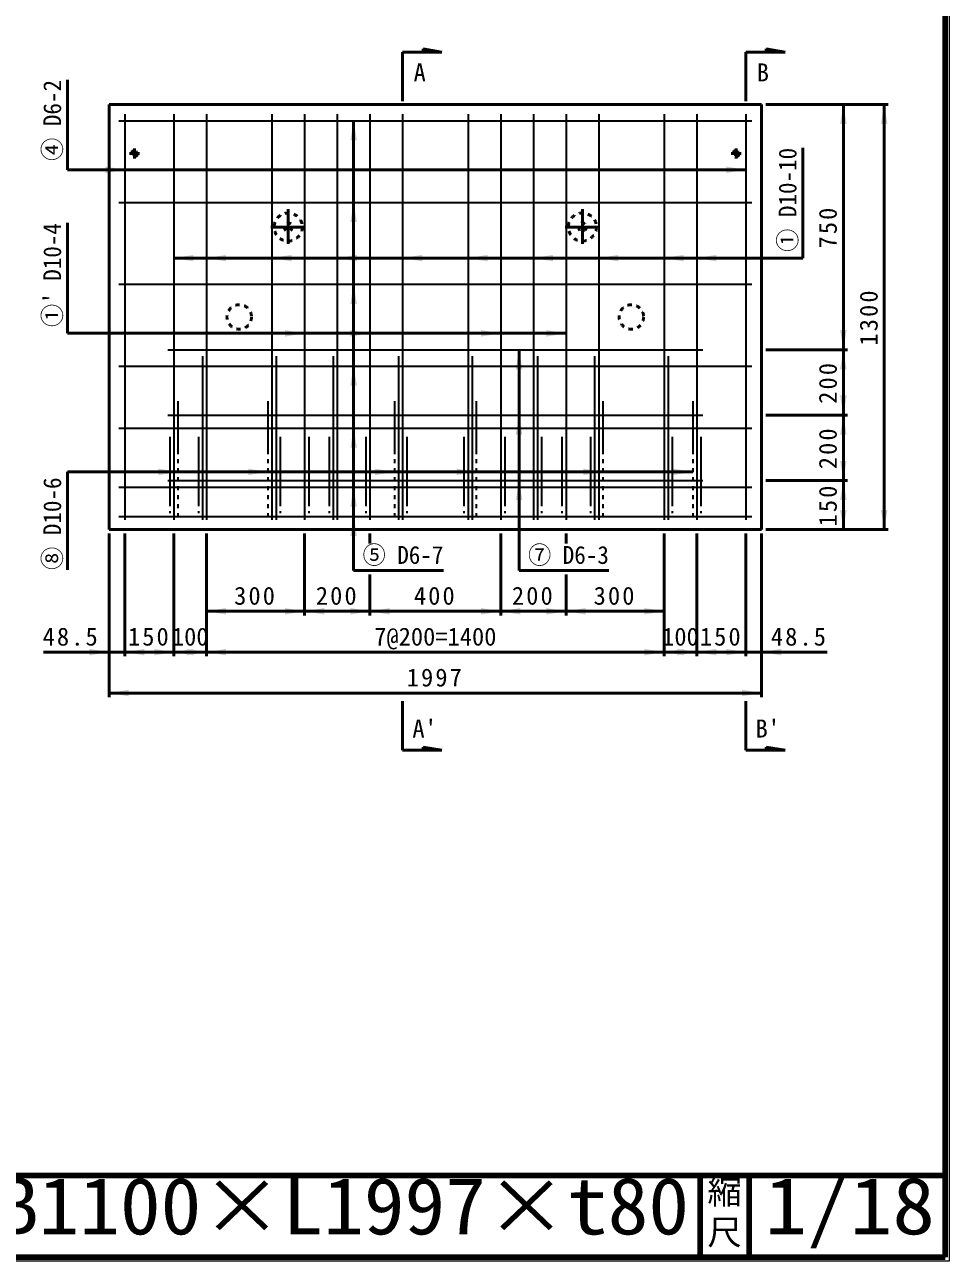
# Model space of a CAD drawing. Units: millimetres, scale not verified, with parts at other scales. Extents: x 100 to 4105, y 100 to 2870.
# Drawn here: x 2973 to 4105, y 100 to 1613 of the extents above; entities that cross this region are included whole.
import ezdxf
from ezdxf.enums import TextEntityAlignment as Align

# ---------------------------------------------------------------- set-up
doc = ezdxf.new("R2010")
doc.units = ezdxf.units.MM
doc.header["$LTSCALE"] = 5
doc.linetypes.add('USER2', pattern=[13.4, 10, -1.2, 1, -1.2])
doc.linetypes.add('USER3', pattern=[2.2, 1, -1.2])
doc.layers.add('V-nasSTD', color=7, linetype='Continuous', lineweight=50)
doc.styles.add('ＭＳ ゴシック', font='')
doc.styles.get('ＭＳ ゴシック').set_extended_font_data('MS Gothic')

msp = doc.modelspace()

# ---------------------------------------------------------------- hatches: boundary and pattern name
at = {"layer": 'V-nasSTD'}
for points in [[(3975.355, 1491.126), (3979.355, 1491.126), (3975.355, 1515.126), (3971.355, 1491.126)], [(4025.355, 1491.126), (4029.355, 1491.126), (4025.355, 1515.126), (4021.355, 1491.126)], [(3375.955, 1471.126), (3379.955, 1471.126), (3375.955, 1495.126), (3371.955, 1471.126)], [(3071.955, 1435.126), (3071.955, 1431.126), (3095.955, 1435.126), (3071.955, 1439.126)], [(3831.955, 1435.126), (3831.955, 1431.126), (3855.955, 1435.126), (3831.955, 1439.126)], [(3375.955, 1371.126), (3379.955, 1371.126), (3375.955, 1395.126), (3371.955, 1371.126)], [(3179.955, 1327.126), (3179.955, 1323.126), (3155.955, 1327.126), (3179.955, 1331.126)], [(3219.955, 1327.126), (3219.955, 1323.126), (3195.955, 1327.126), (3219.955, 1331.126)], [(3299.955, 1327.126), (3299.955, 1323.126), (3275.955, 1327.126), (3299.955, 1331.126)], [(3379.955, 1327.126), (3379.955, 1323.126), (3355.955, 1327.126), (3379.955, 1331.126)], [(3459.955, 1327.126), (3459.955, 1323.126), (3435.955, 1327.126), (3459.955, 1331.126)], [(3539.955, 1327.126), (3539.955, 1323.126), (3515.955, 1327.126), (3539.955, 1331.126)], [(3619.955, 1327.126), (3619.955, 1323.126), (3595.955, 1327.126), (3619.955, 1331.126)], [(3699.955, 1327.126), (3699.955, 1323.126), (3675.955, 1327.126), (3699.955, 1331.126)], [(3779.955, 1327.126), (3779.955, 1323.126), (3755.955, 1327.126), (3779.955, 1331.126)], [(3819.955, 1327.126), (3819.955, 1323.126), (3795.955, 1327.126), (3819.955, 1331.126)], [(3375.955, 1271.126), (3379.955, 1271.126), (3375.955, 1295.126), (3371.955, 1271.126)], [(3291.955, 1235.126), (3291.955, 1231.126), (3315.955, 1235.126), (3291.955, 1239.126)], [(3371.955, 1235.126), (3371.955, 1231.126), (3395.955, 1235.126), (3371.955, 1239.126)], [(3531.955, 1235.126), (3531.955, 1231.126), (3555.955, 1235.126), (3531.955, 1239.126)], [(3611.955, 1235.126), (3611.955, 1231.126), (3635.955, 1235.126), (3611.955, 1239.126)], [(3975.355, 1239.126), (3979.355, 1239.126), (3975.355, 1215.126), (3971.355, 1239.126)], [(3578.455, 1191.126), (3582.455, 1191.126), (3578.455, 1215.126), (3574.455, 1191.126)], [(3975.355, 1191.126), (3979.355, 1191.126), (3975.355, 1215.126), (3971.355, 1191.126)], [(3375.955, 1171.126), (3379.955, 1171.126), (3375.955, 1195.126), (3371.955, 1171.126)], [(3975.355, 1159.126), (3979.355, 1159.126), (3975.355, 1135.126), (3971.355, 1159.126)], [(3578.455, 1111.126), (3582.455, 1111.126), (3578.455, 1135.126), (3574.455, 1111.126)], [(3975.355, 1111.126), (3979.355, 1111.126), (3975.355, 1135.126), (3971.355, 1111.126)], [(3375.955, 1095.126), (3379.955, 1095.126), (3375.955, 1119.126), (3371.955, 1095.126)], [(3975.355, 1079.126), (3979.355, 1079.126), (3975.355, 1055.126), (3971.355, 1079.126)], [(3136.955, 1065.64), (3136.955, 1061.64), (3160.955, 1065.64), (3136.955, 1069.64)], [(3246.955, 1065.64), (3246.955, 1061.64), (3270.955, 1065.64), (3246.955, 1069.64)], [(3401.955, 1065.64), (3401.955, 1061.64), (3425.955, 1065.64), (3401.955, 1069.64)], [(3501.955, 1065.64), (3501.955, 1061.64), (3525.955, 1065.64), (3501.955, 1069.64)], [(3656.955, 1065.64), (3656.955, 1061.64), (3680.955, 1065.64), (3656.955, 1069.64)], [(3766.955, 1065.64), (3766.955, 1061.64), (3790.955, 1065.64), (3766.955, 1069.64)], [(3375.955, 1023.126), (3379.955, 1023.126), (3375.955, 1047.126), (3371.955, 1023.126)], [(3578.455, 1031.126), (3582.455, 1031.126), (3578.455, 1055.126), (3574.455, 1031.126)], [(3975.355, 1031.126), (3979.355, 1031.126), (3975.355, 1055.126), (3971.355, 1031.126)], [(3975.355, 1019.126), (3979.355, 1019.126), (3975.355, 995.126), (3971.355, 1019.126)], [(4025.355, 1019.126), (4029.355, 1019.126), (4025.355, 995.126), (4021.355, 1019.126)], [(3375.955, 987.126), (3379.955, 987.126), (3375.955, 1011.126), (3371.955, 987.126)], [(3219.955, 895.126), (3219.955, 891.126), (3195.955, 895.126), (3219.955, 899.126)], [(3291.955, 895.126), (3291.955, 891.126), (3315.955, 895.126), (3291.955, 899.126)], [(3339.955, 895.126), (3339.955, 891.126), (3315.955, 895.126), (3339.955, 899.126)], [(3371.955, 895.126), (3371.955, 891.126), (3395.955, 895.126), (3371.955, 899.126)], [(3419.955, 895.126), (3419.955, 891.126), (3395.955, 895.126), (3419.955, 899.126)], [(3531.955, 895.126), (3531.955, 891.126), (3555.955, 895.126), (3531.955, 899.126)], [(3579.955, 895.126), (3579.955, 891.126), (3555.955, 895.126), (3579.955, 899.126)], [(3611.955, 895.126), (3611.955, 891.126), (3635.955, 895.126), (3611.955, 899.126)], [(3659.955, 895.126), (3659.955, 891.126), (3635.955, 895.126), (3659.955, 899.126)], [(3731.955, 895.126), (3731.955, 891.126), (3755.955, 895.126), (3731.955, 899.126)], [(3052.555, 845.126), (3052.555, 841.126), (3076.555, 845.126), (3052.555, 849.126)], [(3119.955, 845.126), (3119.955, 841.126), (3095.955, 845.126), (3119.955, 849.126)], [(3131.955, 845.126), (3131.955, 841.126), (3155.955, 845.126), (3131.955, 849.126)], [(3179.955, 845.126), (3179.955, 841.126), (3155.955, 845.126), (3179.955, 849.126)], [(3171.955, 845.126), (3171.955, 841.126), (3195.955, 845.126), (3171.955, 849.126)], [(3219.955, 845.126), (3219.955, 841.126), (3195.955, 845.126), (3219.955, 849.126)], [(3731.955, 845.126), (3731.955, 841.126), (3755.955, 845.126), (3731.955, 849.126)], [(3779.955, 845.126), (3779.955, 841.126), (3755.955, 845.126), (3779.955, 849.126)], [(3771.955, 845.126), (3771.955, 841.126), (3795.955, 845.126), (3771.955, 849.126)], [(3819.955, 845.126), (3819.955, 841.126), (3795.955, 845.126), (3819.955, 849.126)], [(3831.955, 845.126), (3831.955, 841.126), (3855.955, 845.126), (3831.955, 849.126)], [(3899.355, 845.126), (3899.355, 841.126), (3875.355, 845.126), (3899.355, 849.126)], [(3100.555, 795.126), (3100.555, 791.126), (3076.555, 795.126), (3100.555, 799.126)], [(3851.355, 795.126), (3851.355, 791.126), (3875.355, 795.126), (3851.355, 799.126)]]:
    msp.add_hatch(color=256, dxfattribs=at).paths.add_polyline_path(points)

# ---------------------------------------------------------------- linework, layer by layer
at = {"layer": 'V-nasSTD', "lineweight": 100}
for p, q in [((4100, 105), (4100, 2865)), ((105, 205), (4100, 205)), ((3800, 205), (3800, 105)), ((3860, 205), (3860, 105)), ((105, 105), (4100, 105))]:
    msp.add_line(p, q, dxfattribs=at)
at = {"layer": 'V-nasSTD'}
for p, q in [((3435.955, 1519.126), (3435.955, 1579.126)), ((3460.955, 1579.126), (3435.955, 1579.126)), ((3460.955, 1579.126), (3460.955, 1582.966)), ((3460.955, 1582.966), (3483.995, 1579.126)), ((3460.955, 1579.126), (3483.995, 1579.126)), ((3855.955, 1519.126), (3855.955, 1579.126)), ((3880.955, 1579.126), (3855.955, 1579.126)), ((3880.955, 1579.126), (3880.955, 1582.966)), ((3880.955, 1582.966), (3903.995, 1579.126)), ((3880.955, 1579.126), (3903.995, 1579.126)), ((3025.955, 1435.126), (3025.955, 1545.126)), ((3076.555, 1515.126), (3076.555, 995.126)), ((3875.355, 1515.126), (3076.555, 1515.126)), ((3875.355, 995.126), (3875.355, 1515.126)), ((3880.355, 1515.126), (4030.355, 1515.126)), ((3975.355, 1515.126), (3975.355, 1215.126)), ((4025.355, 1515.126), (4025.355, 995.126)), ((3375.955, 945.126), (3375.955, 1495.126)), ((3925.955, 1327.126), (3925.955, 1462.126)), ((3855.955, 1435.126), (3025.955, 1435.126)), ((3025.955, 1235.126), (3025.955, 1370.126)), ((3925.955, 1327.126), (3155.955, 1327.126)), ((3635.955, 1235.126), (3025.955, 1235.126)), ((3578.455, 945.126), (3578.455, 1215.126)), ((3880.355, 1215.126), (3980.355, 1215.126)), ((3975.355, 1215.126), (3975.355, 1135.126)), ((3880.355, 1135.126), (3980.355, 1135.126)), ((3975.355, 1135.126), (3975.355, 1055.126)), ((3790.955, 1065.64), (3025.955, 1065.64)), ((3025.955, 945.64), (3025.955, 1065.64)), ((3880.355, 1055.126), (3980.355, 1055.126)), ((3975.355, 995.126), (3975.355, 1055.126)), ((3076.555, 995.126), (3875.355, 995.126)), ((3076.555, 990.126), (3076.555, 790.126)), ((3095.955, 990.126), (3095.955, 840.126)), ((3155.955, 990.126), (3155.955, 840.126)), ((3195.955, 990.126), (3195.955, 840.126)), ((3315.955, 990.126), (3315.955, 890.126)), ((3395.955, 990.126), (3395.955, 978.126)), ((3555.955, 990.126), (3555.955, 890.126)), ((3635.955, 990.126), (3635.955, 978.126)), ((3755.955, 990.126), (3755.955, 840.126)), ((3795.955, 990.126), (3795.955, 840.126)), ((3855.955, 990.126), (3855.955, 840.126)), ((3875.355, 990.126), (3875.355, 790.126)), ((3880.355, 995.126), (4030.355, 995.126)), ((3375.955, 945.126), (3485.955, 945.126)), ((3395.955, 940.126), (3395.955, 890.126)), ((3578.455, 945.126), (3688.455, 945.126)), ((3635.955, 940.126), (3635.955, 890.126)), ((3315.955, 895.126), (3195.955, 895.126)), ((3395.955, 895.126), (3315.955, 895.126)), ((3555.955, 895.126), (3395.955, 895.126)), ((3635.955, 895.126), (3555.955, 895.126)), ((3755.955, 895.126), (3635.955, 895.126)), ((2996.555, 845.126), (3076.555, 845.126)), ((3076.555, 845.126), (3095.955, 845.126)), ((3095.955, 845.126), (3155.955, 845.126)), ((3155.955, 845.126), (3195.955, 845.126)), ((3195.955, 845.126), (3755.955, 845.126)), ((3795.955, 845.126), (3755.955, 845.126)), ((3855.955, 845.126), (3795.955, 845.126)), ((3875.355, 845.126), (3855.955, 845.126)), ((3955.355, 845.126), (3875.355, 845.126)), ((3076.555, 795.126), (3875.355, 795.126)), ((3435.955, 785.126), (3435.955, 725.126)), ((3855.955, 785.126), (3855.955, 725.126)), ((3460.955, 725.126), (3460.955, 728.966)), ((3460.955, 728.966), (3483.995, 725.126)), ((3880.955, 725.126), (3880.955, 728.966)), ((3880.955, 728.966), (3903.995, 725.126)), ((3460.955, 725.126), (3435.955, 725.126)), ((3460.955, 725.126), (3483.995, 725.126)), ((3880.955, 725.126), (3855.955, 725.126)), ((3903.995, 725.126), (3880.955, 725.126))]:
    msp.add_line(p, q, dxfattribs=at)
at = {"layer": 'V-nasSTD', "lineweight": 35}
for p, q in [((3095.955, 1503.126), (3095.955, 1007.126)), ((3155.955, 1503.126), (3155.955, 1007.126)), ((3195.955, 1503.126), (3195.955, 1007.126)), ((3275.955, 1503.126), (3275.955, 1007.126)), ((3315.955, 1503.126), (3315.955, 1007.126)), ((3355.955, 1503.126), (3355.955, 1007.126)), ((3395.955, 1503.126), (3395.955, 1007.126)), ((3435.955, 1503.126), (3435.955, 1007.126)), ((3515.955, 1503.126), (3515.955, 1007.126)), ((3555.955, 1503.126), (3555.955, 1007.126)), ((3595.955, 1503.126), (3595.955, 1007.126)), ((3635.955, 1503.126), (3635.955, 1007.126)), ((3675.955, 1503.126), (3675.955, 1007.126)), ((3755.955, 1503.126), (3755.955, 1007.126)), ((3795.955, 1503.126), (3795.955, 1007.126)), ((3855.955, 1503.126), (3855.955, 1007.126)), ((3088.555, 1495.126), (3863.355, 1495.126)), ((3088.555, 1395.126), (3863.355, 1395.126)), ((3088.555, 1295.126), (3863.355, 1295.126)), ((3148.555, 1215.126), (3803.355, 1215.126)), ((3088.555, 1195.126), (3863.355, 1195.126)), ((3190.955, 1207.126), (3190.955, 1007.126)), ((3280.955, 1207.126), (3280.955, 1007.126)), ((3350.955, 1207.126), (3350.955, 1007.126)), ((3430.955, 1207.126), (3430.955, 1007.126)), ((3520.955, 1207.126), (3520.955, 1007.126)), ((3600.955, 1207.126), (3600.955, 1007.126)), ((3670.955, 1207.126), (3670.955, 1007.126)), ((3760.955, 1207.126), (3760.955, 1007.126)), ((3160.955, 1152.284), (3160.955, 1092.284)), ((3270.955, 1152.284), (3270.955, 1092.284)), ((3425.955, 1152.284), (3425.955, 1092.284)), ((3525.955, 1152.284), (3525.955, 1092.284)), ((3680.955, 1152.284), (3680.955, 1092.284)), ((3790.955, 1152.284), (3790.955, 1092.284)), ((3148.555, 1135.126), (3803.355, 1135.126)), ((3088.555, 1119.126), (3863.355, 1119.126)), ((3150.955, 1108.651), (3150.955, 1028.651)), ((3185.955, 1108.651), (3185.955, 1028.651)), ((3285.955, 1108.651), (3285.955, 1028.651)), ((3320.955, 1108.651), (3320.955, 1028.651)), ((3345.955, 1108.651), (3345.955, 1028.651)), ((3390.955, 1108.651), (3390.955, 1028.651)), ((3440.955, 1108.651), (3440.955, 1028.651)), ((3510.955, 1108.651), (3510.955, 1028.651)), ((3560.955, 1108.651), (3560.955, 1028.651)), ((3605.955, 1108.651), (3605.955, 1028.651)), ((3630.955, 1108.651), (3630.955, 1028.651)), ((3665.955, 1108.651), (3665.955, 1028.651)), ((3765.955, 1108.651), (3765.955, 1028.651)), ((3800.955, 1108.651), (3800.955, 1028.651)), ((3088.555, 1047.126), (3863.355, 1047.126)), ((3148.555, 1055.126), (3803.355, 1055.126)), ((3088.555, 1011.126), (3863.355, 1011.126))]:
    msp.add_line(p, q, dxfattribs=at)
at = {"layer": 'V-nasSTD', "linetype": 'USER2'}
for p, q in [((3101.755, 1455.126), (3113.755, 1455.126)), ((3107.755, 1449.126), (3107.755, 1461.126)), ((3838.155, 1455.126), (3850.155, 1455.126)), ((3844.155, 1449.126), (3844.155, 1461.126)), ((3295.955, 1386.926), (3295.955, 1344.526)), ((3655.955, 1386.926), (3655.955, 1344.526)), ((3274.755, 1365.126), (3317.155, 1365.126)), ((3634.755, 1365.126), (3677.155, 1365.126))]:
    msp.add_line(p, q, dxfattribs=at)
at = {"layer": 'V-nasSTD', "linetype": 'USER3', "lineweight": 35}
for p, q in [((3160.955, 1092.284), (3160.955, 1005.126)), ((3270.955, 1092.284), (3270.955, 1005.126)), ((3425.955, 1092.284), (3425.955, 1005.126)), ((3525.955, 1092.284), (3525.955, 1005.126)), ((3680.955, 1092.284), (3680.955, 1005.126)), ((3790.955, 1092.284), (3790.955, 1005.126)), ((3150.955, 1028.651), (3150.955, 1015.126)), ((3185.955, 1028.651), (3185.955, 1015.126)), ((3285.955, 1028.651), (3285.955, 1015.126)), ((3320.955, 1028.651), (3320.955, 1015.126)), ((3345.955, 1028.651), (3345.955, 1015.126)), ((3390.955, 1028.651), (3390.955, 1015.126)), ((3440.955, 1028.651), (3440.955, 1015.126)), ((3510.955, 1028.651), (3510.955, 1015.126)), ((3560.955, 1028.651), (3560.955, 1015.126)), ((3605.955, 1028.651), (3605.955, 1015.126)), ((3630.955, 1028.651), (3630.955, 1015.126)), ((3665.955, 1028.651), (3665.955, 1015.126)), ((3765.955, 1028.651), (3765.955, 1015.126)), ((3800.955, 1028.651), (3800.955, 1015.126))]:
    msp.add_line(p, q, dxfattribs=at)
at = {"layer": 'V-nasSTD', "lineweight": 13}
msp.add_lwpolyline([(100, 100), (100, 2870), (4105, 2870), (4105, 100)], close=True, dxfattribs=at)
at = {"layer": 'V-nasSTD', "linetype": 'USER3'}
for centre, radius in [((3107.755, 1455.126), 3.8), ((3107.755, 1455.126), 2.4), ((3107.755, 1455.126), 2), ((3844.155, 1455.126), 3.8), ((3844.155, 1455.126), 2.4), ((3844.155, 1455.126), 2), ((3295.955, 1365.126), 17.2), ((3655.955, 1365.126), 17.2), ((3295.955, 1365.126), 5), ((3655.955, 1365.126), 5), ((3235.955, 1255.126), 15), ((3715.955, 1255.126), 15)]:
    msp.add_circle(centre, radius, dxfattribs=at)

# ---------------------------------------------------------------- texts
at = {"layer": 'V-nasSTD', "style": 'ＭＳ ゴシック'}
for s, p in [('A', (3456.82, 1565.301)), ('B', (3876.82, 1565.301)), ('100', (3175.955, 875.126)), ('7@200=1400', (3475.955, 875.126)), ('100', (3775.955, 875.126)), ("A'", (3462.844, 762.682)), ("B'", (3882.844, 762.682))]:
    msp.add_text(s, height=21.99, dxfattribs=at).set_placement(p, align=Align.TOP_CENTER)
at = {"layer": 'V-nasSTD', "style": 'ＭＳ ゴシック', "width": 0.95}
for s, p in [('④ D6-2', (2996.147, 1495.57)), ('① D10-10', (3896.147, 1398.411)), ("①' D10-4", (2996.147, 1306.411)), ('⑧ D10-6', (2996.147, 1002.276))]:
    msp.add_text(s, height=21.85, rotation=90, dxfattribs=at).set_placement(p, align=Align.TOP_CENTER)
for s, p in [('⑤ D6-7', (3436.399, 974.934)), ('⑦ D6-3', (3638.899, 974.934))]:
    msp.add_text(s, height=21.85, dxfattribs=at).set_placement(p, align=Align.TOP_CENTER)
at = {"layer": 'V-nasSTD', "style": 'ＭＳ ゴシック'}
for s, width, p in [('H1300×B1100×L1997×t80', 1.05, (2592.5, 202.508)), ('1/18', 1.1, (3879, 202.582))]:
    msp.add_text(s, height=69.65, dxfattribs=dict(at, width=width)).set_placement(p, align=Align.TOP_LEFT)
for s, p in [('縮', (3808.982, 200.999)), ('尺', (3808.976, 151.01))]:
    msp.add_text(s, height=30.79, dxfattribs=at).set_placement(p, align=Align.TOP_LEFT)
at = {"layer": 'V-nasSTD', "char_height": 21.99, "attachment_point": 2, "rotation": 90, "style": 'ＭＳ ゴシック'}
for s, insert in [('\\T1.17;750', (3945.355, 1365.126)), ('\\T1.17;1300', (3995.355, 1255.126)), ('\\T1.17;200', (3945.355, 1175.126)), ('\\T1.17;200', (3945.355, 1095.126)), ('\\T1.17;150', (3945.355, 1025.126))]:
    msp.add_mtext(s, dxfattribs=dict(at, insert=insert))
at = {"layer": 'V-nasSTD', "char_height": 21.99, "attachment_point": 2, "style": 'ＭＳ ゴシック'}
for s, insert in [('\\T1.17;300', (3255.955, 925.126)), ('\\T1.17;200', (3355.955, 925.126)), ('\\T1.17;400', (3475.955, 925.126)), ('\\T1.17;200', (3595.955, 925.126)), ('\\T1.17;300', (3695.955, 925.126)), ('\\T1.17;48.5', (3030.305, 875.126)), ('\\T1.17;150', (3125.955, 875.126)), ('\\T1.17;150', (3825.955, 875.126)), ('\\T1.17;48.5', (3921.605, 875.126)), ('\\T1.17;1997', (3475.955, 825.126))]:
    msp.add_mtext(s, dxfattribs=dict(at, insert=insert))

doc.saveas('drawing.dxf')
